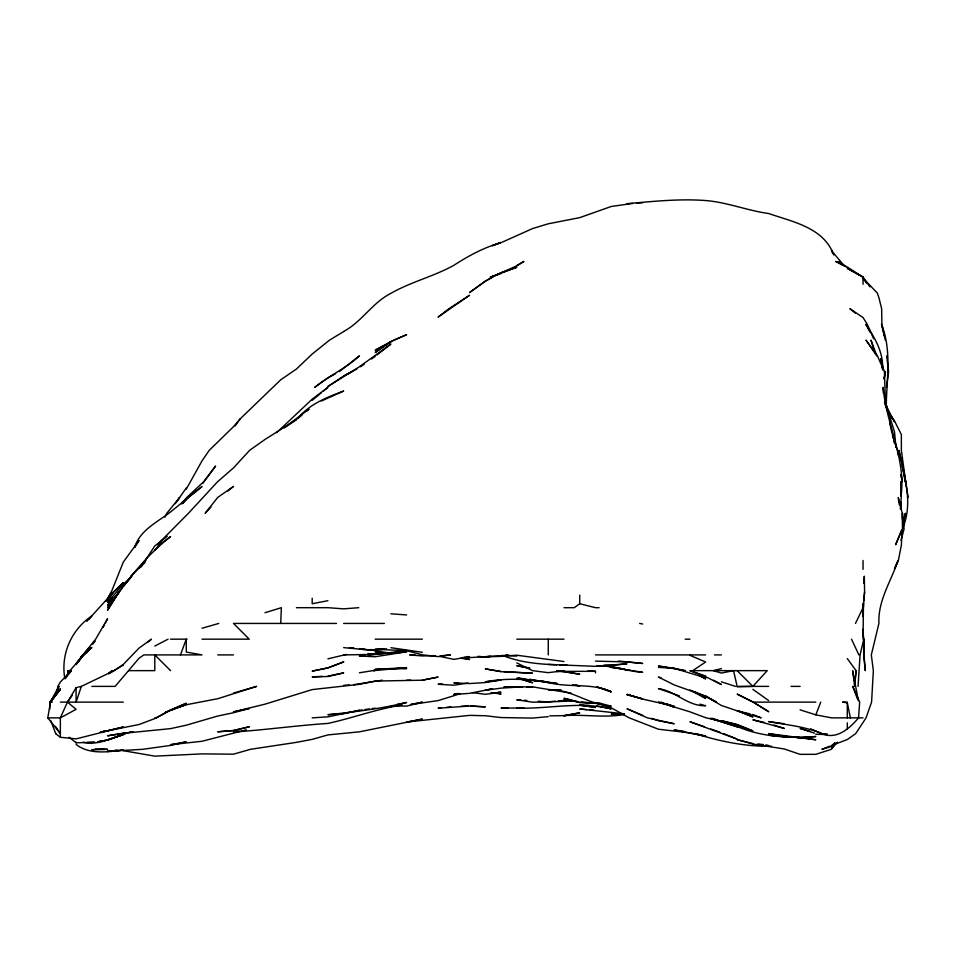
<?xml version="1.0" encoding="UTF-8"?>
<svg xmlns="http://www.w3.org/2000/svg" width="956" height="956" viewBox="0 0 956 956"><rect width="100%" height="100%" fill="white"/><g stroke="black" fill="none" stroke-linecap="round" stroke-linejoin="round"><path stroke-width="1.43" d="M49.748 709.28L49.82 702.122L60.359 688.786L50.453 702.122L47.8 717.86L60.359 733.599L55.424 726.333M900.313 508.962L901.233 497.514L900.743 481.776L900.911 491.802M902.356 518.977L902.476 513.253L904.077 529.003L900.994 540.439M901.042 496.092C906.18 458.426 886.14 424.333 883.141 387.347L883.344 393.071M863.746 653.474L864.2 639.17L863.985 654.908L865.276 670.646L863.698 654.908M901.938 530.425L901.424 544.741L898.377 560.479L894.517 568.82L898.043 560.479C891.064 581.368 877.859 600.476 878.911 623.432L871.322 654.908L873.354 670.646L871.585 702.122L866.064 717.86L855.728 733.599L847.303 739.538L831.565 745.513L831.565 746.373L821.849 749.337L830.178 746.062M862.79 616.572L863.041 609.701L862.766 615.198M280.706 623.432L281.375 607.693L264.967 612.724M884.252 335.843L881.504 324.395C892.175 351.151 886.367 379.723 886.272 407.375M858.046 686.384L860.089 654.908L863.806 639.17L862.778 630.781M863.364 607.693L864.594 591.955L864.308 576.217L863.734 583.363M847.303 658.588L856.062 670.646L854.688 686.384L852.621 670.646L858.369 700.688M908.2 497.514L902.739 466.038L898.927 450.3C904.352 475.634 913.207 502.139 903.014 527.569M863.459 603.403L863.041 639.17M863.746 600.535L864.594 591.955M854.485 686.384L856.062 670.646M886.511 387.347L888.59 371.609L886.678 355.871M57.384 690.674L57.826 686.384L60.359 682.046L71.318 670.646L68.784 674.159M903.038 524.701L905.38 513.253L902.942 523.279M57.587 690.674L58.71 686.384L56.308 692.945L58.806 686.384L50.286 702.122M81.356 686.384L76.098 702.122L76.098 687.675L81.356 686.384L114.075 670.646L123.324 664.408L139.062 648.072L151.43 639.17L148.335 641.894M180.457 654.908L186.277 639.17L186.277 652.076L202.015 654.908L143.806 654.908L139.062 658.23L115.138 686.384L91.836 686.384M800.088 709.854L815.827 714.837L820.726 702.122M901.46 530.305L895.617 544.741L902.488 529.003L902.237 513.253L898.27 497.514L899.285 504.672M134.641 547.358C140.078 530.006 157.226 522.263 170.538 511.95L202.015 486.52L188.069 497.514L182.273 503.442M134.677 547.358L139.062 540.51L123.324 562.056L111.35 591.955L107.574 599.281L111.47 591.955L106.092 601.36M164.982 517.196L166.834 513.253L179.597 497.514L177.947 500M855.477 623.432L863.041 607.693L863.041 603.403M105.208 623.432L107.574 618.675L95.66 639.17L82.897 654.908L89.852 647.308M103.129 627.363L104.515 624.746M76.098 687.675L67.434 702.122L60.359 717.86L60.359 737.279L76.098 738.869L123.324 726.99L100.559 732.284M65.51 677.912L69.931 670.646L83.614 654.908L76.934 663.464M186.277 489.137L202.015 460.852L209.28 450.3L233.491 426.675L240.207 418.824L280.706 379.819L296.444 369.04L312.182 354.031L329.533 340.133L343.658 331.577M78.284 661.839L82.646 654.908L76.098 664.54L82.778 654.908L76.098 664.169M175.271 503.704L186.277 487.99M65.809 677.912L70.469 670.646L65.032 678.832M140.568 567.505L154.8 545.948L167.204 536.304M141.428 566.334L145.36 560.479L139.062 568.354M122.535 587.522L107.669 607.693C125.989 581.989 145.455 555.974 170.538 536.675L159.473 544.741L154.8 550.465L159.497 544.741M72.166 695.466L67.434 702.122L76.098 709.34L60.359 717.86L47.8 717.86M235.164 425.898L240.207 418.824M109.916 597.213L113.824 591.955L123.324 582.61L113.561 591.955L86.793 621.388M202.684 483.533L215.602 466.038L203.628 481.776L186.719 497.514L181.664 503.884M50.62 702.122L60.359 689.395L49.82 702.122L50.154 704.99M836.058 743.589L831.254 749.337L815.827 754.32L800.088 754.356L784.35 748.99L752.874 744.031L737.136 739.657L752.874 743.565M123.324 586.422L131.809 576.217L123.324 586.339M182.584 503.442L188.069 497.514M92.684 644.153L95.218 641.165M195.514 492.065L197.378 489.878M81.415 657.883L76.098 663.846L83.734 654.908L91.836 647.463L84.08 654.908M88.956 619.13L91.836 615.915C71.509 629.55 60.849 653.522 64.673 677.804M139.062 567.924L145.874 560.479M737.136 686.778L752.874 686.384L767.25 670.646L692.67 670.646L705.659 662.018L689.921 655.302M182.273 503.477L186.277 499.128M210.989 507.05L205.181 513.253L217.753 497.395L233.491 486.389L227.91 491.026M130.757 576.217L144.977 562.439M112.45 597.739L107.574 602.555L123.324 583.925L129.49 578.786M784.35 723.752L768.612 721.589C786.406 724.887 805.095 726.476 821.825 733.599C836.643 740.183 849.621 728.4 858.572 717.86L859.647 702.122L852.764 686.384L857.699 699.505M834.755 742.92L831.565 746.027L834.791 743.374M276.595 432.71L312.182 399.178L327.92 387.347L323.427 391.052M302.024 415.035L297.507 418.824C309.194 404.041 326.677 397.481 343.658 391.028L321.467 400.982M306.541 411.247L308.8 409.347M161.695 541.084L157.274 544.741L188.475 513.253L217.526 481.776L233.491 467.902L249.671 450.3L264.967 439.473L296.444 419.6L284.338 427.738M312.182 400.325L321.18 392.904M308.943 409.144L284.338 427.655M376.963 354.963L390.885 344.052L359.396 366.757L327.92 386.499L343.658 376.043L356.958 368.956M339.356 371.609L359.396 355.871C345.941 368.466 328.864 375.696 314.739 387.347L327.92 377.883L335.544 373.7M599.125 607.693L595.48 607.693L579.742 603.738L574.269 607.693L564.004 607.693M360.603 366.769L364.236 364.188M371.502 359.026L375.146 356.433M831.565 746.373L837.611 742.238M343.658 331.433C361.882 321.814 372.314 302.694 390.885 293.373L391.649 292.918C411.486 281.745 433.869 276.356 453.837 265.338C468.56 255.802 484.071 247.365 501.052 242.693L492.221 245.704L501.052 242.286M123.324 665.065L108.769 673.777M832.772 744.748L835.197 743.23M516.79 265.601L523.912 261.442L516.79 265.78L491.695 277.18L501.052 272.651L516.79 267.262L502.366 272.747M154.8 717.86L156.21 717.86L170.538 710.105L186.277 704.452L165.292 712.411L186.277 703.258L170.538 710.105L154.8 718.601L139.062 724.493L100.237 732.284M343.658 376.043L352.083 371.609M154.8 646.077L168.053 639.17M502.366 242.119L532.528 228.58L548.266 223.8L579.742 217.633L611.219 206.484L632.681 203.425M460.386 693.697L438.099 700.605L410.913 704.536M501.052 273.237L490.117 277.18L501.052 273.404M170.538 710.129L186.277 704.739L217.753 698.717L256.626 686.384L233.491 693.076M107.574 739.968L97.56 741.784L107.574 740.004L125.415 733.599C111.995 738.068 97.691 745.716 83.256 742.286M125.941 732.714L107.574 735.797L120.791 733.826M343.658 655.147L344.447 654.908L327.92 658.839M122.26 733.599L126.18 732.666M202.015 628.247L218.816 623.432M721.398 668.626L713.307 670.646L721.398 673.06L733.527 670.646L737.136 686.384L768.612 686.384M246.361 729.846L202.015 741.27L170.538 744.7L186.277 741.844L170.538 745.429L142.492 749.337L107.574 751.344L110.358 750.938M126.18 732.929L123.324 733.599L133.338 731.746M100.93 732.069L106.247 730.85L100.559 732.069M459.561 693.494L453.837 694.749L458.127 693.506L453.837 694.426L469.575 693.363L492.46 688.81L485.313 690.22L501.052 688.141L521.08 686.886M402.321 705.026C376.939 708.862 352.907 717.98 327.92 723.429C296.384 725.508 265.039 729.978 233.491 732.021L239.215 730.982M107.574 751.559L110.49 750.926M362.264 709.842L327.92 716.845L312.182 717.86M359.396 710.212L343.658 713.57L327.92 714.694C354.27 711.993 380.835 708.743 406.623 702.469L396.597 704.584M327.92 676.131L343.658 672.881L327.92 676.513L312.182 676.872L322.196 676.394M422.361 680.134L438.099 677.075L422.361 680.206L375.146 681.066L359.396 684.329L312.182 689.599L264.967 704.166L233.491 711.873L249.229 708.527L233.491 712.734L217.753 716.02L186.277 725.198L170.538 728.639L123.324 733.312L126.18 732.834M327.92 600.703L312.182 603.738L312.182 598.205M410.913 704.333L422.361 702.122L406.623 706.102L392.307 705.827M564.004 715.841L579.742 712.817L564.004 715.638L549.7 715.865M379.436 669.594L359.396 672.785M382.292 669.104L385.16 668.626M129.048 732.368L131.904 731.89M386.583 648.73L375.146 650.558L343.658 647.618M346.514 654.466L343.658 654.908L375.146 654.394L390.885 652.912L375.146 651.741L390.885 653.091L406.623 650.773M400.899 704.954L390.885 706.472L400.899 704.99M468.141 683.074L453.837 685.213L438.099 684.269L442.389 683.982M463.851 657.238L469.575 657.62L508.245 655.278L501.052 656.39L485.313 656.856L489.603 656.354M375.146 670.419L373.509 670.646L406.623 667.635L375.146 669.355L406.623 668.579L399.465 668.16M440.847 655.804L450.479 654.908L438.099 656.593L422.361 654.848L406.623 650.642L368.144 655.195M491.037 656.306L485.313 657.059L478.155 656.318M508.245 655.29L501.052 656.222L516.79 655.218L564.004 661.54M365.12 709.472L369.41 708.922M372.278 708.551L375.146 708.193M114.529 750.412L117.313 750.054M95.313 749.337L91.836 749.767L107.574 749.313L95.313 749.337L104.24 749.337M382.292 680.194L353.672 684.699M440.955 707.942L438.099 708.241L469.575 706.042L485.313 706.866L470.997 706.018M446.679 707.356L450.969 706.914M555.412 701.178L548.266 701.883L574.018 700.951M558.28 700.891L566.86 700.282M365.228 655.469L359.396 656.031L375.146 656.736L406.623 651.825L388.017 653.713M548.266 716.642L532.528 718.087L501.052 717.562L485.313 715.721L469.575 715.375L406.623 722.031L422.361 719.127L359.396 731.83L327.92 734.913L312.182 739.37L296.444 742.358L250.4 749.337L233.491 754.176L202.015 753.89L154.8 756.148L123.324 750.699M624.101 714.574C604.096 718.028 584.044 714.204 564.004 715.638M626.957 203.688C653.115 201.393 679.381 198.573 705.659 200.545C727.217 202.278 747.317 210.595 768.612 213.511C792.871 221.888 823.797 227.6 833.775 255.001M523.936 707.93L501.052 708.169L508.198 707.93M383.726 648.622L375.146 649.315L406.623 650.642M107.574 751.344L111.864 750.998M114.732 750.759L123.324 750.066C107.729 751.966 89.446 754.81 76.098 744.473M358.763 607.693L343.658 608.853L327.92 607.693L296.444 607.693M777.192 735.582L784.35 736.694L768.612 735.128L800.088 737.602L815.827 739.777L768.612 733.599L784.35 736.431L800.088 737.709L815.827 736.514C789.465 738.39 761.717 737.124 737.136 726.464L741.426 727.301M771.468 746.206C745.549 746.803 719.737 741.33 695.084 733.599L697.725 734.208M566.86 664.85L559.714 664.886M636.971 203.126L642.695 202.72M343.658 685.344L349.382 684.974M519.646 707.93L516.79 708.085C548.266 709.244 579.969 700.987 611.219 708.886L596.914 705.946M665.591 666.977L658.433 667.336L674.183 668.328L685.189 670.646L658.433 666.021L674.183 668.328L705.659 677.864L700.413 675.462M460.983 706.305L468.141 705.994M595.48 672.869L595.48 671.315L556.846 671.399L564.004 671.447L579.742 674.243L556.786 670.646M762.888 744.473L752.874 744.843L762.888 744.605M556.846 670.957L564.004 670.718L548.266 672.665L532.528 670.658L516.79 662.926M435.231 655.613L422.361 655.959L409.682 654.908L415.322 655.075M522.514 686.886L503.908 686.97L532.528 686.862L571.162 693.148M406.623 680.218L410.913 680.194M595.48 702.636L579.742 702.684L564.004 698.322L578.308 701.776M458.127 682.883L453.837 682.895L469.575 683.552L485.313 682.56L501.052 680.003L485.313 681.855C509.178 677.218 533.149 679.549 556.846 683.492M336.536 623.432L233.491 623.432L249.229 639.17L202.015 639.17M343.658 623.432L384.396 623.432M170.538 639.17L187.089 639.17M375.146 639.17L422.361 639.17M516.79 639.17L564.004 639.17M685.177 639.17L689.921 639.17M217.753 654.908L233.491 654.908M595.48 654.908L705.659 654.908M714.467 654.908L721.398 654.908M128.606 670.646L154.8 670.646L154.8 654.908L170.538 670.646M791.03 686.384L800.088 686.384M49.784 702.122L52.365 702.122M60.359 702.122L123.324 702.122M815.827 702.122L753.197 702.122L737.136 694.116L752.874 701.967M863.041 717.86L831.565 717.86L815.827 714.837M50.656 720.489L55.747 733.599M595.48 661.122L626.957 661.922L642.695 663.464L618.377 661.014M69.179 737.279L76.098 742.788L94.704 742.298L87.546 742.406M466.707 656.664L469.575 656.676L453.837 659.365L439.521 656.366M365.12 649.22L359.396 649.16L375.146 650.14L370.844 649.518M561.136 689.862L548.266 689.73C570.804 688.511 588.92 705.134 611.219 706.185L599.77 703.234M349.382 647.702L353.672 647.762M569.728 699.589L564.004 699.469L578.308 701.883M815.827 734.256L827.275 734.519M589.756 705.48L579.742 705.17L595.48 707.416L579.742 705.014M498.184 692.18L501.052 692.275L485.313 694.295L472.431 692.61M535.384 680.947L516.79 678.163M541.108 681.162L543.976 681.27M502.366 655.35C519.634 662.365 538.371 664.205 556.846 664.767M503.908 671.578L532.528 673.227L501.052 671.686L485.313 668.889L501.052 671.459M604.061 665.065L611.219 665.376L626.957 663.822L595.48 666.344L548.266 664.42M598.337 665.89L611.219 666.487L626.957 669.845L611.219 667.324L624.101 669.021M596.914 665.83C612.545 665.328 627.184 671.423 642.695 672.307L632.167 670.646M521.08 700.091L516.79 699.828L532.528 702.17L548.266 702.074L538.252 701.238M523.936 700.258L526.804 700.425M581.176 702.218L592.612 702.935M588.119 670.837L595.48 671.315M505.342 655.29L516.79 656.103M390.885 613.8L406.623 614.947M624.101 713.785L579.742 709.005L586.9 709.591M579.742 702.134L601.205 703.795M518.224 678.282L523.936 678.748M529.66 679.214L548.266 682.584L519.646 678.342M784.35 736.431L800.088 737.721M589.756 709.83L594.046 710.188M595.48 703.102L601.205 703.64M556.846 683.385L548.266 682.5C568.975 688.009 591.143 682.632 611.219 691.654L596.795 686.826L611.219 691.845L602.949 688.571M827.394 734.172L821.825 733.599L810.58 728.831M367.988 653.534L375.146 654.394M757.164 744.222L762.888 744.915L758.598 744.306M604.061 665.723L611.219 666.595L605.495 665.77M390.885 647.702L422.361 652.315M629.825 695.167L626.957 694.761L642.695 698.908L626.957 694.355L642.695 699.123L674.183 706.209L658.433 702.122L689.921 711.826L705.659 717.681L721.398 721.386L712.483 718.303M684.197 731.364L674.183 729.942L705.659 736.24L695.084 733.599M460.983 658.266L469.575 659.509L463.851 658.206M491.037 692.574L501.052 694.044L496.762 692.801M572.584 684.878L579.742 685.966L575.452 684.89M771.468 734.698L774.336 735.14M529.66 667.969L516.79 665.711L529.66 668.352M639.624 623.432L642.695 624.017M705.659 736.036L689.921 732.87L658.433 729.225L629.215 717.86L611.219 707.81L598.098 703.078M764.322 722.425L752.874 719.844L784.35 728.46L773.858 725.078M737.136 724.373L721.398 720.681L737.136 724.995L752.874 730.91L738.438 724.923M750.006 713.881L737.136 710.834L721.398 705.492L705.659 696.195L674.183 684.926L658.433 677.039L661.062 677.876M628.259 669.714L630.864 670.335M700.043 704.142L705.659 705.755C687.567 706.341 675.701 691.021 658.433 688.607L679.429 695.86M810.102 731.376L800.088 728.424L814.512 733.168M518.104 678.21L532.528 682.799L519.407 678.437M721.398 681.831L735.487 686.384M651.395 718.338L658.433 720.728L674.183 723.752L647.308 717.86L626.957 708.743L642.695 715.339M705.659 676.035L689.921 670.646L705.659 676.74L721.398 684.532L713.523 680.278M704.345 726.727L689.921 721.744L737.136 739.096L723.501 733.599M710.905 729.034L720.083 732.296M661.086 702.122L674.183 707.225M752.874 714.562L761.179 717.86L737.136 710.834L752.874 716.964L738.438 710.905M666.93 703.831L672.964 706.663M709.424 697.976L705.659 696.195L716.558 702.122L705.659 696.398L689.921 689.969L705.659 698.442L694.761 691.678M699.099 675.486L705.659 678.927L699.529 675.486M863.041 277.061L847.303 268.349L863.041 277.18L869.996 286.86M863.041 277.18L847.303 267.023L835.771 261.442L844.734 266.306L831.565 250.819L831.565 249.851M752.874 689.348L768.612 700.521M846.215 266.915L838.651 261.442L842.977 265.386M55.591 733.599L60.359 737.279M855.357 313.15L849.872 308.657L863.041 317.523L867.307 324.395L873.676 338.818M737.136 670.646L752.874 686.384M863.041 278.184L877.202 292.918L878.779 297.137L881.635 308.657L881.91 324.395L885.292 340.133M863.041 278.626L866.518 283.024M888.459 412.777L894.517 420.963L901.353 434.562L901.365 450.3L905.655 481.776L902.309 466.038L905.308 481.776M887.359 410.351L894.517 421.68L884.551 403.085L890.705 418.824L884.838 400.229M870.068 332.258L865.861 324.395C874.776 337.611 883.368 352.202 882.579 368.753M831.565 250.819L832.807 253.483M851.509 639.17L858.882 654.908M892.318 434.562L896.955 448.962M887.144 409.646L884.814 400.229M873.521 348.713L870.988 340.133L876.795 355.871L865.993 340.133L877.393 355.871L884.42 371.609L885.459 403.085L894.517 431.945L895.88 447.444M894.517 442.258L892.761 434.562L894.517 443.524M889.725 423.114L891.996 433.128M880.99 358.727L883.547 370.175M897.445 450.3L898.64 456.024M850.386 717.86L847.303 702.827L842.618 702.122L847.303 702.122L847.303 717.86M880.894 358.727L881.444 361.595M881.994 364.451L883.093 370.175M900.934 474.63L902.201 481.776L901.138 474.63M881.922 365.885L882.364 368.753M862.79 629.311L863.041 635.178M900.899 508.962L900.624 501.816L900.791 508.962M863.041 279.618L863.041 284.267M863.041 560.479L863.041 569.358M847.303 722.82L847.303 728.938M579.742 595.098L579.742 603.738M548.266 639.17L548.266 654.908M76.098 742.131L76.098 742.788M68.115 670.646L67.649 674.936L68.115 670.646M885.459 371.609L884.061 378.767L885.459 371.609M118.962 591.955L107.574 610.203L118.962 591.955M835.436 743.601L831.565 748.046L835.484 743.601M119.369 591.955L107.574 605.351L119.416 591.955M111.864 597.5L107.574 601.205L111.876 597.5M112.079 670.646L108.697 673.478L112.079 670.646M449.021 308.657L438.099 317.081L469.575 295.273L449.021 308.657M485.313 281.172L469.575 292.536L485.313 281.16L492.555 277.18L485.313 281.16M390.885 341.555L375.146 352.501L390.885 341.746L375.146 350.231L393.968 340.133L406.623 334.648L390.885 341.555M343.658 661.899L327.92 667.993L312.182 671.124L327.92 667.79L343.658 661.899M123.324 734.614L107.574 739.908L123.324 734.626M249.229 726.787L233.491 730.575L217.753 731.782L233.491 730.504L249.229 726.787M532.528 686.79L526.804 686.85L532.528 686.79M624.101 714.252L611.219 713.989L624.101 714.311M768.612 745.608L765.744 745.262L768.612 745.608M737.136 726.763L710.595 718.35L737.136 726.763M768.612 711.646L753.197 702.122L768.612 711.646"/></g></svg>
